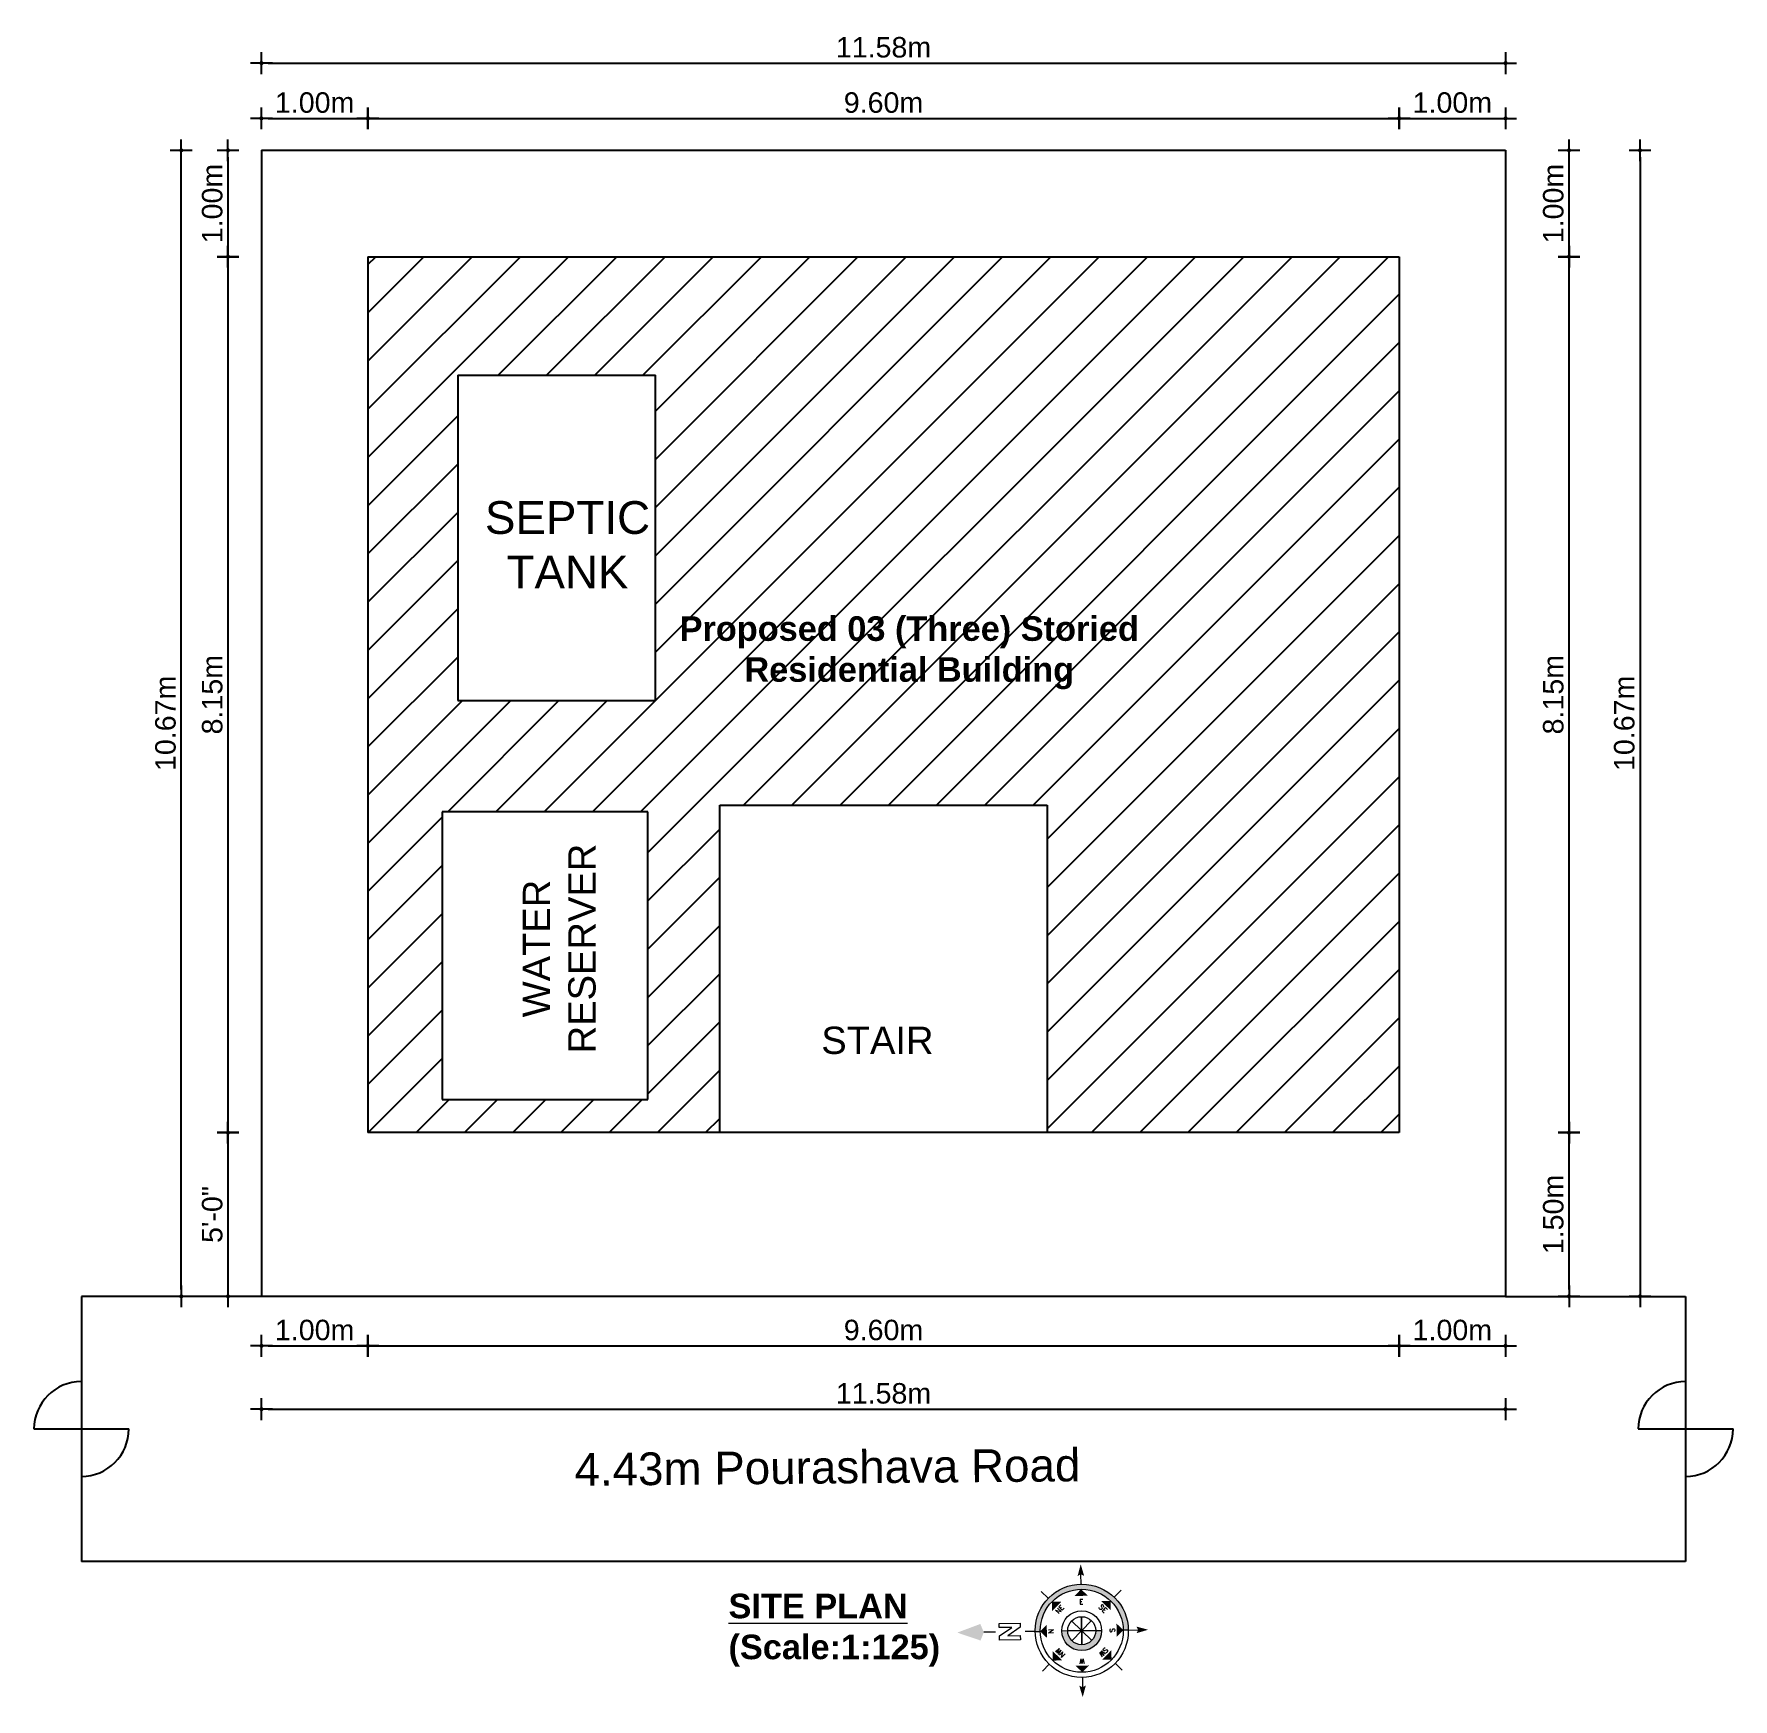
# Model space of a CAD drawing. Header units: inches. Extents: x -4010 to 92088, y -38563 to -1318.
# Drawn here: x 42011 to 42634, y -29368 to -28758 of the extents above; entities that cross this region are included whole.
import ezdxf
from ezdxf.enums import TextEntityAlignment as Align

# ---------------------------------------------------------------- set-up
doc = ezdxf.new("R2010")
doc.units = ezdxf.units.IN
doc.header["$MEASUREMENT"] = 0
doc.header["$PDMODE"] = 99
doc.layers.add('DIM', color=7, linetype='Continuous', lineweight=15)
doc.layers.add('M-wall', color=7, linetype='Continuous', lineweight=5)
doc.layers.add('Rod', color=1, linetype='Continuous')
doc.layers.add('TEX', color=7, linetype='Continuous')
doc.styles.add('ARIAL', font='arial.ttf')
doc.styles.add('ROMANS', font='romans')
doc.styles.get("Standard").update_dxf_attribs({"font": 'ARIALN.TTF'})
doc.dimstyles.new('3-8', dxfattribs={"dimscale": 1.25, "dimtxt": 6, "dimasz": 2, "dimexe": 0.18, "dimexo": 6, "dimgap": 0, "dimtad": 0, "dimdec": 0, "dimzin": 3, "dimdsep": 46, "dimlunit": 3, "dimtxsty": 'ARIAL', "dimblk": 'DD', "dimcen": 1, "dimse1": 1, "dimse2": 1, "dimclrd": 256, "dimclrt": 256, "dimadec": 0, "dimazin": 0, "dimtfac": 0.5, "dimtdec": 0, "dimtmove": 2, "dimatfit": 0, "dimfxl": 0.18, "dimtvp": 0.75, "dimfrac": 1, "dimtolj": 1, "dimtzin": 0, "dimarcsym": 0})

# ---------------------------------------------------------------- blocks, each defined once
blk = doc.blocks.new('DD')
for p, q in [((-1.6, 0), (1.6, 0)), ((0, 1.6), (0, -1.6))]:
    blk.add_line(p, q)
at = {"const_width": 0.3}
blk.add_lwpolyline([(-0.15, 0, 1), (0.15, 0, 1)], format="xyb", close=True, dxfattribs=at)
blk = doc.blocks.new('*D1011')
at = {"layer": 'Defpoints', "color": 0}
for p in [(42133.28, -28788.98), (42094.28, -28800.7), (42133.28, -28800.7)]:
    blk.add_point(p, dxfattribs=at)
at = {"layer": 'Rod', "lineweight": -2}
blk.add_line((42096.78, -28788.98), (42130.78, -28788.98), dxfattribs=at)
at = {"layer": 'Rod', "lineweight": -2, "xscale": 2.5, "yscale": 2.5, "zscale": 2.5, "rotation": 180}
blk.add_blockref('DD', (42094.28, -28788.98), dxfattribs=at)
at = {"layer": 'Rod', "lineweight": -2, "xscale": 2.5, "yscale": 2.5, "zscale": 2.5}
blk.add_blockref('DD', (42133.28, -28788.98), dxfattribs=at)
at = {"layer": 'Rod', "insert": (42113.78, -28783.24), "char_height": 7.5, "attachment_point": 5, "style": 'ARIAL'}
blk.add_mtext('\\A1;1.00m', dxfattribs=at)
blk = doc.blocks.new('*D1012')
at = {"layer": 'Defpoints', "color": 0}
for p in [(42511.28, -28788.98), (42133.28, -28800.7), (42511.28, -28800.7)]:
    blk.add_point(p, dxfattribs=at)
at = {"layer": 'Rod', "lineweight": -2}
blk.add_line((42135.78, -28788.98), (42508.78, -28788.98), dxfattribs=at)
at = {"layer": 'Rod', "lineweight": -2, "xscale": 2.5, "yscale": 2.5, "zscale": 2.5, "rotation": 180}
blk.add_blockref('DD', (42133.28, -28788.98), dxfattribs=at)
at = {"layer": 'Rod', "lineweight": -2, "xscale": 2.5, "yscale": 2.5, "zscale": 2.5}
blk.add_blockref('DD', (42511.28, -28788.98), dxfattribs=at)
at = {"layer": 'Rod', "insert": (42322.28, -28783.24), "char_height": 7.5, "attachment_point": 5, "style": 'ARIAL'}
blk.add_mtext('\\A1;9.60m', dxfattribs=at)
blk = doc.blocks.new('*D1013')
at = {"layer": 'Defpoints', "color": 0}
for p in [(42550.28, -28788.98), (42550.28, -28800.7), (42511.28, -28839.7)]:
    blk.add_point(p, dxfattribs=at)
at = {"layer": 'Rod', "lineweight": -2}
blk.add_line((42513.78, -28788.98), (42547.78, -28788.98), dxfattribs=at)
at = {"layer": 'Rod', "lineweight": -2, "xscale": 2.5, "yscale": 2.5, "zscale": 2.5, "rotation": 180}
blk.add_blockref('DD', (42511.28, -28788.98), dxfattribs=at)
at = {"layer": 'Rod', "lineweight": -2, "xscale": 2.5, "yscale": 2.5, "zscale": 2.5}
blk.add_blockref('DD', (42550.28, -28788.98), dxfattribs=at)
at = {"layer": 'Rod', "insert": (42530.78, -28783.24), "char_height": 7.5, "attachment_point": 5, "style": 'ARIAL'}
blk.add_mtext('\\A1;1.00m', dxfattribs=at)
blk = doc.blocks.new('*D1008')
at = {"layer": 'Defpoints', "color": 0}
for p in [(42550.28, -28768.73), (42094.28, -28800.7), (42550.28, -28800.7)]:
    blk.add_point(p, dxfattribs=at)
at = {"layer": 'Rod', "lineweight": -2}
blk.add_line((42096.78, -28768.73), (42547.78, -28768.73), dxfattribs=at)
at = {"layer": 'Rod', "lineweight": -2, "xscale": 2.5, "yscale": 2.5, "zscale": 2.5, "rotation": 180}
blk.add_blockref('DD', (42094.28, -28768.73), dxfattribs=at)
at = {"layer": 'Rod', "lineweight": -2, "xscale": 2.5, "yscale": 2.5, "zscale": 2.5}
blk.add_blockref('DD', (42550.28, -28768.73), dxfattribs=at)
at = {"layer": 'Rod', "insert": (42322.28, -28762.98), "char_height": 7.5, "attachment_point": 5, "style": 'ARIAL'}
blk.add_mtext('\\A1;11.58m', dxfattribs=at)
blk = doc.blocks.new('*D1014')
at = {"layer": 'Defpoints', "color": 0}
for p in [(42094.28, -28800.7), (42082.01, -28839.7), (42094.28, -28839.7)]:
    blk.add_point(p, dxfattribs=at)
at = {"layer": 'Rod', "lineweight": -2}
blk.add_line((42082.01, -28803.2), (42082.01, -28837.2), dxfattribs=at)
at = {"layer": 'Rod', "lineweight": -2, "xscale": 2.5, "yscale": 2.5, "zscale": 2.5}
for p, rotation in [((42082.01, -28800.7), 90), ((42082.01, -28839.7), 270)]:
    blk.add_blockref('DD', p, dxfattribs=dict(at, rotation=rotation))
at = {"layer": 'Rod', "insert": (42076.27, -28820.2), "char_height": 7.5, "attachment_point": 5, "rotation": 90, "style": 'ARIAL'}
blk.add_mtext('\\A1;1.00m', dxfattribs=at)
blk = doc.blocks.new('*D1015')
at = {"layer": 'Defpoints', "color": 0}
for p in [(42094.28, -28839.7), (42082.01, -29160.7), (42094.28, -29160.7)]:
    blk.add_point(p, dxfattribs=at)
at = {"layer": 'Rod', "lineweight": -2}
blk.add_line((42082.01, -28842.2), (42082.01, -29158.2), dxfattribs=at)
at = {"layer": 'Rod', "lineweight": -2, "xscale": 2.5, "yscale": 2.5, "zscale": 2.5}
for p, rotation in [((42082.01, -28839.7), 90), ((42082.01, -29160.7), 270)]:
    blk.add_blockref('DD', p, dxfattribs=dict(at, rotation=rotation))
at = {"layer": 'Rod', "insert": (42076.27, -29000.2), "char_height": 7.5, "attachment_point": 5, "rotation": 90, "style": 'ARIAL'}
blk.add_mtext('\\A1;8.15m', dxfattribs=at)
blk = doc.blocks.new('*D1016')
at = {"layer": 'Defpoints', "color": 0}
for p in [(42094.28, -29160.7), (42082.01, -29220.7), (42094.28, -29220.7)]:
    blk.add_point(p, dxfattribs=at)
at = {"layer": 'Rod', "lineweight": -2}
blk.add_line((42082.01, -29163.2), (42082.01, -29218.2), dxfattribs=at)
at = {"layer": 'Rod', "lineweight": -2, "xscale": 2.5, "yscale": 2.5, "zscale": 2.5}
for p, rotation in [((42082.01, -29160.7), 90), ((42082.01, -29220.7), 270)]:
    blk.add_blockref('DD', p, dxfattribs=dict(at, rotation=rotation))
at = {"layer": 'Rod', "insert": (42076.27, -29190.7), "char_height": 7.5, "attachment_point": 5, "rotation": 90, "style": 'ARIAL'}
blk.add_mtext('\\A1;5\'-0"', dxfattribs=at)
blk = doc.blocks.new('*D1017')
at = {"layer": 'Defpoints', "color": 0}
for p in [(42064.88, -28800.7), (42094.28, -28800.7), (42094.28, -29220.7)]:
    blk.add_point(p, dxfattribs=at)
at = {"layer": 'Rod', "lineweight": -2}
blk.add_line((42064.88, -29218.2), (42064.88, -28803.2), dxfattribs=at)
at = {"layer": 'Rod', "lineweight": -2, "xscale": 2.5, "yscale": 2.5, "zscale": 2.5}
for p, rotation in [((42064.88, -28800.7), 90), ((42064.88, -29220.7), 270)]:
    blk.add_blockref('DD', p, dxfattribs=dict(at, rotation=rotation))
at = {"layer": 'Rod', "insert": (42059.14, -29010.7), "char_height": 7.5, "attachment_point": 5, "rotation": 90, "style": 'ARIAL'}
blk.add_mtext('\\A1;10.67m', dxfattribs=at)
blk = doc.blocks.new('*D1018')
at = {"layer": 'Defpoints', "color": 0}
for p in [(42094.28, -29220.7), (42133.28, -29220.7), (42133.28, -29238.82)]:
    blk.add_point(p, dxfattribs=at)
at = {"layer": 'Rod', "lineweight": -2}
blk.add_line((42096.78, -29238.82), (42130.78, -29238.82), dxfattribs=at)
at = {"layer": 'Rod', "lineweight": -2, "xscale": 2.5, "yscale": 2.5, "zscale": 2.5, "rotation": 180}
blk.add_blockref('DD', (42094.28, -29238.82), dxfattribs=at)
at = {"layer": 'Rod', "lineweight": -2, "xscale": 2.5, "yscale": 2.5, "zscale": 2.5}
blk.add_blockref('DD', (42133.28, -29238.82), dxfattribs=at)
at = {"layer": 'Rod', "insert": (42113.78, -29233.08), "char_height": 7.5, "attachment_point": 5, "style": 'ARIAL'}
blk.add_mtext('\\A1;1.00m', dxfattribs=at)
blk = doc.blocks.new('*D1019')
at = {"layer": 'Defpoints', "color": 0}
for p in [(42133.28, -29220.7), (42511.28, -29220.7), (42511.28, -29238.82)]:
    blk.add_point(p, dxfattribs=at)
at = {"layer": 'Rod', "lineweight": -2}
blk.add_line((42135.78, -29238.82), (42508.78, -29238.82), dxfattribs=at)
at = {"layer": 'Rod', "lineweight": -2, "xscale": 2.5, "yscale": 2.5, "zscale": 2.5, "rotation": 180}
blk.add_blockref('DD', (42133.28, -29238.82), dxfattribs=at)
at = {"layer": 'Rod', "lineweight": -2, "xscale": 2.5, "yscale": 2.5, "zscale": 2.5}
blk.add_blockref('DD', (42511.28, -29238.82), dxfattribs=at)
at = {"layer": 'Rod', "insert": (42322.28, -29233.08), "char_height": 7.5, "attachment_point": 5, "style": 'ARIAL'}
blk.add_mtext('\\A1;9.60m', dxfattribs=at)
blk = doc.blocks.new('*D1020')
at = {"layer": 'Defpoints', "color": 0}
for p in [(42511.28, -29160.7), (42550.28, -29220.7), (42550.28, -29238.82)]:
    blk.add_point(p, dxfattribs=at)
at = {"layer": 'Rod', "lineweight": -2}
blk.add_line((42513.78, -29238.82), (42547.78, -29238.82), dxfattribs=at)
at = {"layer": 'Rod', "lineweight": -2, "xscale": 2.5, "yscale": 2.5, "zscale": 2.5, "rotation": 180}
blk.add_blockref('DD', (42511.28, -29238.82), dxfattribs=at)
at = {"layer": 'Rod', "lineweight": -2, "xscale": 2.5, "yscale": 2.5, "zscale": 2.5}
blk.add_blockref('DD', (42550.28, -29238.82), dxfattribs=at)
at = {"layer": 'Rod', "insert": (42530.78, -29233.08), "char_height": 7.5, "attachment_point": 5, "style": 'ARIAL'}
blk.add_mtext('\\A1;1.00m', dxfattribs=at)
blk = doc.blocks.new('*D1009')
at = {"layer": 'Defpoints', "color": 0}
for p in [(42094.28, -29220.7), (42550.28, -29220.7), (42550.28, -29262.05)]:
    blk.add_point(p, dxfattribs=at)
at = {"layer": 'Rod', "lineweight": -2}
blk.add_line((42096.78, -29262.05), (42547.78, -29262.05), dxfattribs=at)
at = {"layer": 'Rod', "lineweight": -2, "xscale": 2.5, "yscale": 2.5, "zscale": 2.5, "rotation": 180}
blk.add_blockref('DD', (42094.28, -29262.05), dxfattribs=at)
at = {"layer": 'Rod', "lineweight": -2, "xscale": 2.5, "yscale": 2.5, "zscale": 2.5}
blk.add_blockref('DD', (42550.28, -29262.05), dxfattribs=at)
at = {"layer": 'Rod', "insert": (42322.28, -29256.3), "char_height": 7.5, "attachment_point": 5, "style": 'ARIAL'}
blk.add_mtext('\\A1;11.58m', dxfattribs=at)
blk = doc.blocks.new('*D1021')
at = {"layer": 'Defpoints', "color": 0}
for p in [(42550.28, -29160.7), (42573.54, -29160.7), (42550.28, -29220.7)]:
    blk.add_point(p, dxfattribs=at)
at = {"layer": 'Rod', "lineweight": -2}
blk.add_line((42573.54, -29218.2), (42573.54, -29163.2), dxfattribs=at)
at = {"layer": 'Rod', "lineweight": -2, "xscale": 2.5, "yscale": 2.5, "zscale": 2.5}
for p, rotation in [((42573.54, -29160.7), 90), ((42573.54, -29220.7), 270)]:
    blk.add_blockref('DD', p, dxfattribs=dict(at, rotation=rotation))
at = {"layer": 'Rod', "insert": (42567.8, -29190.7), "char_height": 7.5, "attachment_point": 5, "rotation": 90, "style": 'ARIAL'}
blk.add_mtext('\\A1;1.50m', dxfattribs=at)
blk = doc.blocks.new('*D1022')
at = {"layer": 'Defpoints', "color": 0}
for p in [(42550.28, -28839.7), (42573.54, -28839.7), (42550.28, -29160.7)]:
    blk.add_point(p, dxfattribs=at)
at = {"layer": 'Rod', "lineweight": -2}
blk.add_line((42573.54, -29158.2), (42573.54, -28842.2), dxfattribs=at)
at = {"layer": 'Rod', "lineweight": -2, "xscale": 2.5, "yscale": 2.5, "zscale": 2.5}
for p, rotation in [((42573.54, -28839.7), 90), ((42573.54, -29160.7), 270)]:
    blk.add_blockref('DD', p, dxfattribs=dict(at, rotation=rotation))
at = {"layer": 'Rod', "insert": (42567.8, -29000.2), "char_height": 7.5, "attachment_point": 5, "rotation": 90, "style": 'ARIAL'}
blk.add_mtext('\\A1;8.15m', dxfattribs=at)
blk = doc.blocks.new('*D1023')
at = {"layer": 'Defpoints', "color": 0}
for p in [(42550.28, -28800.7), (42573.54, -28800.7), (42550.28, -28839.7)]:
    blk.add_point(p, dxfattribs=at)
at = {"layer": 'Rod', "lineweight": -2}
blk.add_line((42573.54, -28837.2), (42573.54, -28803.2), dxfattribs=at)
at = {"layer": 'Rod', "lineweight": -2, "xscale": 2.5, "yscale": 2.5, "zscale": 2.5}
for p, rotation in [((42573.54, -28800.7), 90), ((42573.54, -28839.7), 270)]:
    blk.add_blockref('DD', p, dxfattribs=dict(at, rotation=rotation))
at = {"layer": 'Rod', "insert": (42567.8, -28820.2), "char_height": 7.5, "attachment_point": 5, "rotation": 90, "style": 'ARIAL'}
blk.add_mtext('\\A1;1.00m', dxfattribs=at)
blk = doc.blocks.new('*D1010')
at = {"layer": 'Defpoints', "color": 0}
for p in [(42550.28, -28800.7), (42550.28, -29220.7), (42599.57, -29220.7)]:
    blk.add_point(p, dxfattribs=at)
at = {"layer": 'Rod', "lineweight": -2}
blk.add_line((42599.57, -28803.2), (42599.57, -29218.2), dxfattribs=at)
at = {"layer": 'Rod', "lineweight": -2, "xscale": 2.5, "yscale": 2.5, "zscale": 2.5}
for p, rotation in [((42599.57, -28800.7), 90), ((42599.57, -29220.7), 270)]:
    blk.add_blockref('DD', p, dxfattribs=dict(at, rotation=rotation))
at = {"layer": 'Rod', "insert": (42593.82, -29010.7), "char_height": 7.5, "attachment_point": 5, "rotation": 90, "style": 'ARIAL'}
blk.add_mtext('\\A1;10.67m', dxfattribs=at)
blk = doc.blocks.new('Anno_North_J_Metric')
at = {"linetype": 'ByBlock', "lineweight": -2}
h = blk.add_hatch(color=0, dxfattribs=at)
h.paths.add_polyline_path([(-4.17, 0), (-4.68, 0, 1), (4.68, 0), (4.17, 0, -1)])
h.paths.add_polyline_path([(1.41, 0), (2, 0, 1), (-2, 0), (-1.41, 0, -1)])
at = {"color": 0, "linetype": 'ByBlock', "lineweight": -2}
for p, q in [((0, 4.68), (0, 5.67)), ((-3.31, 3.31), (-4.01, 4.01)), ((3.31, 3.31), (4.01, 4.01)), ((-4.68, 0), (-5.67, 0)), ((-4.68, 0), (-4.17, 0)), ((-1.41, 0), (-2, 0)), ((-1.41, 0), (1.41, 0)), ((1.41, 0), (-1.41, 0)), ((-1, 1), (1, -1)), ((-1, -1), (1, 1)), ((1, -1), (-1, 1)), ((1, 1), (-1, -1)), ((0, 1.41), (0, -1.41)), ((0, -1.41), (0, 1.41)), ((1.41, 0), (2, 0)), ((4.68, 0), (4.17, 0)), ((4.68, 0), (5.67, 0)), ((6.17, 0.4), (6.17, 0.82)), ((6.17, 0.82), (8.27, 0.82)), ((7.43, 0.4), (6.17, 0.4)), ((6.17, -0.44), (7.43, 0.4)), ((8.27, 0.4), (7.01, -0.44)), ((8.27, 0.82), (8.27, 0.4)), ((8.67, 0), (9.83, 0)), ((6.17, -0.86), (6.17, -0.44)), ((8.27, -0.86), (6.17, -0.86)), ((7.01, -0.44), (8.27, -0.44)), ((8.27, -0.44), (8.27, -0.86)), ((-3.31, -3.31), (-4.01, -4.01)), ((3.31, -3.31), (4.01, -4.01)), ((0, -4.68), (0, -5.67))]:
    blk.add_line(p, q, dxfattribs=at)
for radius in [4.68, 4.17, 2, 1.41]:
    blk.add_circle((0, 0), radius, dxfattribs=at)
for points in [[(-0.33, 5.5), (0, 5.67), (0, 6.67)], [(0, 6.67), (0.33, 5.5), (0, 5.67)], [(0, 4.17), (0.67, 3.5), (-0.67, 3.5)], [(-2.95, 2.95), (-2, 2.95), (-2.95, 2)], [(2.95, 2.95), (2.95, 2), (2, 2.95)], [(-6.67, 0), (-5.5, 0.33), (-5.67, 0)], [(-5.5, -0.33), (-5.67, 0), (-6.67, 0)], [(-4.17, 0), (-3.5, 0.67), (-3.5, -0.67)], [(4.17, 0), (3.5, -0.67), (3.5, 0.67)], [(12.5, 0), (10.17, 0.83), (9.83, 0)], [(9.83, 0), (10.17, -0.83), (12.5, 0)], [(-2.95, -2.95), (-2.95, -2), (-2, -2.95)], [(2.95, -2.95), (2, -2.95), (2.95, -2)], [(0, -4.17), (-0.67, -3.5), (0.67, -3.5)], [(0, -6.67), (-0.33, -5.5), (0, -5.67)], [(0.33, -5.5), (0, -5.67), (0, -6.67)]]:
    blk.add_solid(points, dxfattribs=at)
at = {"color": 0, "linetype": 'ByBlock', "lineweight": -2, "style": 'ROMANS'}
for s, rotation, p in [('SW', 45, (-2, 2)), ('NW', 315, (2, 2)), ('S', 270, (-3.33, 0)), ('N', 270, (2.83, 0)), ('SE', 135, (-2, -2)), ('E', 180, (0, -2.67)), ('NE', 225, (2, -2))]:
    blk.add_text(s, height=0.5, rotation=rotation, dxfattribs=at).set_placement(p, align=Align.CENTER)
blk.add_text('W', height=0.5, dxfattribs=at).set_placement((0, 2.83), align=Align.CENTER)

msp = doc.modelspace()

# ---------------------------------------------------------------- hatches: boundary and pattern name
at = {"layer": 'Rod'}
h = msp.add_hatch(dxfattribs=at)
h.set_pattern_fill('ANSI31', color=256, scale=100, style=0)
h.paths.add_polyline_path([(42511.28, -28839.697), (42133.28, -28839.697), (42133.28, -29160.697), (42262.28, -29160.697), (42262.28, -29040.697), (42382.28, -29040.697), (42382.28, -29160.697), (42511.28, -29160.697)])
h.paths.add_polyline_path([(42238.66, -29002.348), (42166.205, -29002.348), (42166.205, -28883.155), (42238.66, -28883.155)], flags=16)
h.paths.add_polyline_path([(42235.957, -29043.111), (42235.957, -29148.584), (42160.544, -29148.584), (42160.544, -29043.111)], flags=16)
h.paths.add_polyline_path([(42173.901, -28924.365), (42239.033, -28924.365), (42239.033, -28962.569), (42173.901, -28962.569)], flags=24)
h.paths.add_polyline_path([(42174.74, -29133.509), (42174.74, -29052.929), (42223.414, -29052.929), (42223.414, -29133.509)], flags=8)
h.paths.add_polyline_path([(42245.336, -28969.22), (42418.102, -28969.22), (42418.102, -29000.316), (42245.336, -29000.316)], flags=24)

# ---------------------------------------------------------------- linework, layer by layer
for p, q in [((42094.28, -28800.697), (42550.28, -28800.697)), ((42094.28, -28800.697), (42094.28, -29220.697)), ((42550.28, -28800.697), (42550.28, -29220.697)), ((42133.28, -28839.697), (42511.28, -28839.697)), ((42133.28, -28839.697), (42133.28, -29160.697)), ((42511.28, -28839.697), (42511.28, -29160.697)), ((42166.205, -28883.155), (42166.205, -29002.348)), ((42166.205, -28883.155), (42238.66, -28883.155)), ((42238.66, -29002.348), (42238.66, -28883.155)), ((42166.205, -29002.348), (42238.66, -29002.348)), ((42235.957, -29043.111), (42160.544, -29043.111)), ((42160.544, -29043.111), (42160.544, -29148.584)), ((42235.957, -29148.584), (42235.957, -29043.111)), ((42262.28, -29040.697), (42382.28, -29040.697)), ((42262.28, -29160.697), (42262.28, -29040.697)), ((42382.28, -29040.697), (42382.28, -29160.697)), ((42160.544, -29148.584), (42235.957, -29148.584)), ((42511.28, -29160.697), (42133.28, -29160.697)), ((42382.28, -29160.697), (42262.28, -29160.697)), ((42094.28, -29220.697), (42028.28, -29220.697)), ((42028.28, -29220.697), (42028.28, -29317.933)), ((42550.28, -29220.697), (42094.28, -29220.697)), ((42550.28, -29220.697), (42616.28, -29220.697)), ((42616.28, -29220.697), (42616.28, -29317.933)), ((42616.28, -29220.697), (42616.28, -29317.933)), ((42010.909, -29269.315), (42045.651, -29269.315)), ((42598.909, -29269.315), (42633.651, -29269.315)), ((42616.28, -29317.933), (42028.28, -29317.933))]:
    msp.add_line(p, q, dxfattribs=at)
for centre, start, end in [((42028.28, -29269.315), 90, 180), ((42616.28, -29269.315), 90, 180), ((42028.28, -29269.315), 270, 0), ((42616.28, -29269.315), 270, 0)]:
    msp.add_arc(centre, 17.371, start, end, dxfattribs=at)

# ---------------------------------------------------------------- block references
at = {"layer": 'DIM', "ltscale": 500000, "xscale": 3.651035833295282, "yscale": 3.651035833292553, "zscale": 3.651035846891474, "rotation": 180.8671012841935}
msp.add_blockref('Anno_North_J_Metric', (42394.93, -29343.245), dxfattribs=at)

# ---------------------------------------------------------------- texts
at = {"layer": 'Defpoints', "insert": (42331.719, -28971.47), "char_height": 9, "width": 207.99392, "attachment_point": 2}
msp.add_mtext('{\\fArial Rounded MT Bold|b0|i0|c0|p34;Proposed 03 (Three) Storied \\PResidential Building}', dxfattribs=at)
at = {"layer": 'M-wall', "insert": (42265.477, -29356.392), "char_height": 9, "width": 207.99392, "attachment_point": 7}
msp.add_mtext('{\\fArial Rounded MT Bold|b1|i0|c0|p34;\\LSITE PLAN\\P\\fArial Rounded MT Bold|b0|i0|c0|p34;\\l(Scale:1:125)}', dxfattribs=at)
at = {"layer": 'TEX', "width": 267.86481, "attachment_point": 5}
for s, insert, char_height in [('{\\fArial|b0|i0|c0|p34;SEPTIC\\PTANK}', (42206.467, -28945.276), 12), ('{\\fArial|b0|i0|c0|p34;STAIR}', (42320.048, -29126.932), 10)]:
    msp.add_mtext(s, dxfattribs=dict(at, insert=insert, char_height=char_height))
at = {"layer": 'TEX', "attachment_point": 5}
for s, insert, char_height, width, rotation in [('{\\fArial|b0|i0|c0|p34;\\PWATER\\PRESERVER}', (42195.151, -29093.219), 10, 267.86481, 90), ('{\\fArial|b0|i0|c0|p34;4.43m Pourashava Road}', (42301.71, -29283.385), 12, 197.21471, 0.51892)]:
    msp.add_mtext(s, dxfattribs=dict(at, insert=insert, char_height=char_height, width=width, rotation=rotation))

# ---------------------------------------------------------------- dimensions: what is measured, and where the dimension line sits
at = {"layer": 'Rod'}
for base, p1, p2, text, picture, middle in [((42550.28, -28768.728), (42094.28, -28800.697), (42550.28, -28800.697), '11.58m', '*D1008', (42322.28, -28762.984)), ((42133.28, -28788.983), (42094.28, -28800.697), (42133.28, -28800.697), '1.00m', '*D1011', (42113.78, -28783.239)), ((42511.28, -28788.983), (42133.28, -28800.697), (42511.28, -28800.697), '9.60m', '*D1012', (42322.28, -28783.239)), ((42550.28, -28788.983), (42511.28, -28839.697), (42550.28, -28800.697), '1.00m', '*D1013', (42530.78, -28783.239)), ((42550.28, -29238.822), (42511.28, -29160.697), (42550.28, -29220.697), '1.00m', '*D1020', (42530.78, -29233.078)), ((42133.28, -29238.822), (42094.28, -29220.697), (42133.28, -29220.697), '1.00m', '*D1018', (42113.78, -29233.078)), ((42550.28, -29262.046), (42094.28, -29220.697), (42550.28, -29220.697), '11.58m', '*D1009', (42322.28, -29256.302)), ((42511.28, -29238.822), (42133.28, -29220.697), (42511.28, -29220.697), '9.60m', '*D1019', (42322.28, -29233.078))]:
    dim = msp.add_linear_dim(base=base, p1=p1, p2=p2, text=text, dimstyle='3-8', dxfattribs=at)
    dim.commit()
    dim.dimension.update_dxf_attribs({"geometry": picture, "text_midpoint": middle})
for base, p1, p2, text, picture, middle in [((42064.881, -28800.697), (42094.28, -29220.697), (42094.28, -28800.697), '10.67m', '*D1017', (42059.137, -29010.697)), ((42082.014, -28839.697), (42094.28, -28800.697), (42094.28, -28839.697), '1.00m', '*D1014', (42076.27, -28820.197)), ((42573.544, -28800.697), (42550.28, -28839.697), (42550.28, -28800.697), '1.00m', '*D1023', (42567.8, -28820.197)), ((42599.568, -29220.697), (42550.28, -28800.697), (42550.28, -29220.697), '10.67m', '*D1010', (42593.824, -29010.697)), ((42082.014, -29160.697), (42094.28, -28839.697), (42094.28, -29160.697), '8.15m', '*D1015', (42076.27, -29000.197)), ((42573.544, -28839.697), (42550.28, -29160.697), (42550.28, -28839.697), '8.15m', '*D1022', (42567.8, -29000.197)), ((42573.544, -29160.697), (42550.28, -29220.697), (42550.28, -29160.697), '1.50m', '*D1021', (42567.8, -29190.697))]:
    dim = msp.add_linear_dim(base=base, p1=p1, p2=p2, angle=90, text=text, dimstyle='3-8', dxfattribs=at)
    dim.commit()
    dim.dimension.update_dxf_attribs({"geometry": picture, "text_midpoint": middle})
dim = msp.add_linear_dim(base=(42082.014, -29220.697), p1=(42094.28, -29160.697), p2=(42094.28, -29220.697), angle=90, dimstyle='3-8', dxfattribs=at)
dim.commit()
dim.dimension.update_dxf_attribs({"geometry": '*D1016', "text_midpoint": (42076.27, -29190.697)})

doc.saveas('drawing.dxf')
